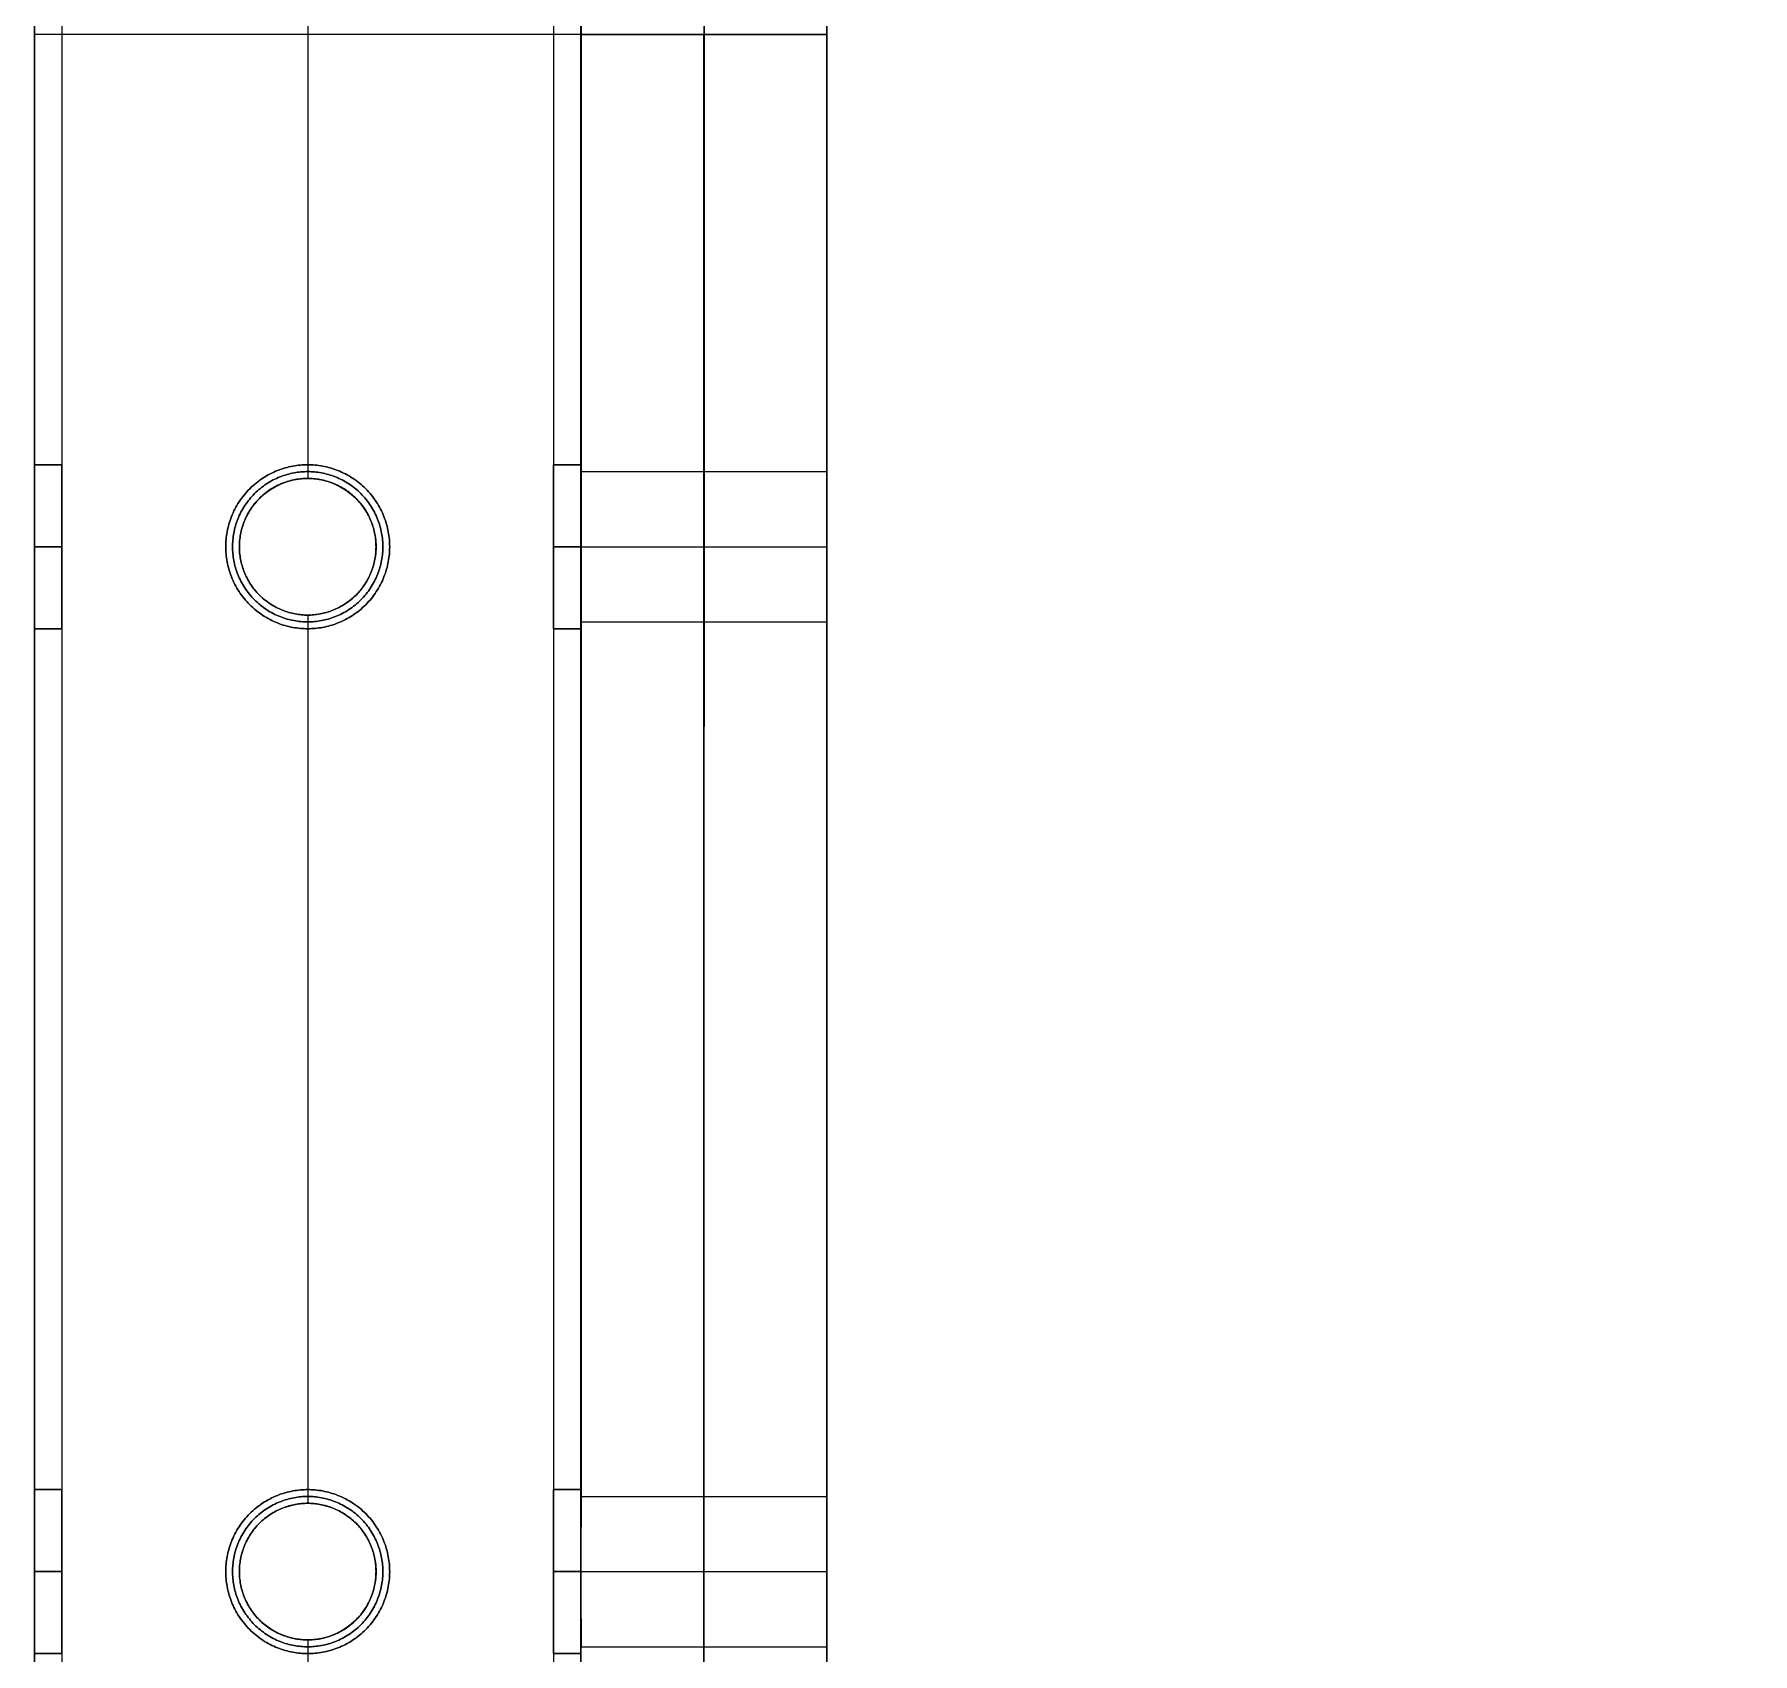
# Model space of a CAD drawing. Header units: millimetres. Extents: x -6529 to 809, y -8611 to 207.
# Drawn here: x -507 to -381.2, y -7771.5 to -7653 of the extents above; entities that cross this region are included whole.
import ezdxf

# ---------------------------------------------------------------- set-up
doc = ezdxf.new("R2010")
doc.units = ezdxf.units.MM
doc.header["$MEASUREMENT"] = 0
doc.layers.add('platen', color=7, linetype='Continuous', true_color=0x007f00)
doc.layers.add('staal', color=5, linetype='Continuous', true_color=0x0000ff)

# ---------------------------------------------------------------- blocks, each defined once
blk = doc.blocks.new('plaat base')
at = {"layer": 'platen'}
for p, q in [((58, -600), (1258, -600)), ((58, -600, 18), (1258, -600, 18)), ((845.5, -1232.5), (845.5, -1232.5, 18)), ((920.5, -1232.5), (920.5, -1232.5, 18)), ((840, -1238), (840, -1238, 18)), ((851, -1238), (851, -1238, 18)), ((915, -1238), (915, -1238, 18)), ((926, -1238), (926, -1238, 18)), ((845.5, -1243.5), (845.5, -1243.5, 18)), ((920.5, -1243.5), (920.5, -1243.5, 18))]:
    blk.add_line(p, q, dxfattribs=at)
for points in [[(0, 0), (0, -150), (0, -300)], [(0, 0, 18), (0, -150, 18), (0, -300, 18)], [(0, 0, 9), (0, -150, 9), (0, -300, 9)], [(958, 0), (808, 0), (658, 0)], [(958, 0, 18), (808, 0, 18), (658, 0, 18)], [(958, 0, 9), (808, 0, 9), (658, 0, 9)], [(0, -300), (0, -300, 9), (0, -300, 18)], [(0, -300), (29, -300), (58, -300)], [(0, -300, 18), (29, -300, 18), (58, -300, 18)], [(0, -300, 9), (29, -300, 9), (58, -300, 9)], [(29, -300), (29, -300, 9), (29, -300, 18)], [(58, -300), (58, -300, 9), (58, -300, 18)], [(58, -300), (58, -450), (58, -600)], [(58, -300, 18), (58, -450, 18), (58, -600, 18)], [(58, -300, 9), (58, -450, 9), (58, -600, 9)], [(658, -1258), (808, -1258), (958, -1258)], [(658, -1258, 18), (808, -1258, 18), (958, -1258, 18)], [(658, -1258, 9), (808, -1258, 9), (958, -1258, 9)]]:
    blk.add_open_spline(points, degree=2, dxfattribs=at)
for points in [[(845.5, -1243.5), (840, -1243.5), (840, -1238), (840, -1232.5), (845.5, -1232.5), (851, -1232.5), (851, -1238), (851, -1243.5), (845.5, -1243.5)], [(845.5, -1243.5, 18), (840, -1243.5, 18), (840, -1238, 18), (840, -1232.5, 18), (845.5, -1232.5, 18), (851, -1232.5, 18), (851, -1238, 18), (851, -1243.5, 18), (845.5, -1243.5, 18)], [(920.5, -1243.5), (915, -1243.5), (915, -1238), (915, -1232.5), (920.5, -1232.5), (926, -1232.5), (926, -1238), (926, -1243.5), (920.5, -1243.5)], [(920.5, -1243.5, 18), (915, -1243.5, 18), (915, -1238, 18), (915, -1232.5, 18), (920.5, -1232.5, 18), (926, -1232.5, 18), (926, -1238, 18), (926, -1243.5, 18), (920.5, -1243.5, 18)]]:
    blk.add_rational_spline(points, [1, 0.707106781187, 1, 0.707106781187, 1, 0.707106781187, 1, 0.707106781187, 1], degree=2, knots=[-31.415927, -31.415927, -31.415927, -23.561945, -23.561945, -15.707963, -15.707963, -7.853982, -7.853982, 0, 0, 0], dxfattribs=at)
blk = doc.blocks.new('plaat laag')
at = {"layer": 'platen'}
for p, q in [((-1.29, -390, -38), (16.71, -390.06, -38)), ((-1.31, -395.5, -43.5), (16.69, -395.56, -43.5)), ((-1.31, -395.5, -32.5), (16.69, -395.56, -32.5)), ((-1.33, -401, -38), (16.67, -401.06, -38)), ((-1.54, -465, -38), (16.46, -465.06, -38)), ((-1.56, -470.5, -43.5), (16.44, -470.56, -43.5)), ((-1.56, -470.5, -32.5), (16.44, -470.56, -32.5)), ((-1.57, -476, -38), (16.43, -476.06, -38))]:
    blk.add_line(p, q, dxfattribs=at)
for points in [[(-1.18, -358), (-0.59, -179), (0, 0)], [(7.82, -358.03), (8.41, -179.03), (9, -0.03)], [(16.82, -358.06), (17.41, -179.06), (18, -0.06)], [(-0.19, -58, 300), (-2.18, -658, 300), (-4.16, -1257.99, 300)], [(-0.19, -58, 658), (-0.69, -208, 658), (-1.18, -358, 658)], [(8.81, -58.03, 658), (8.31, -208.03, 658), (7.82, -358.03, 658)], [(17.81, -58.06, 300), (15.82, -658.06, 300), (13.84, -1258.05, 300)], [(17.81, -58.06, 658), (17.31, -208.06, 658), (16.82, -358.06, 658)], [(-1.18, -358, 600), (-1.68, -508, 600), (-2.18, -658, 600)], [(-2.18, -658, -58), (-1.68, -508, -58), (-1.18, -358, -58)], [(-1.18, -358, 658), (7.82, -358.03, 658), (16.82, -358.06, 658)], [(-1.18, -358, 658), (-1.18, -358, 629), (-1.18, -358, 600)], [(-1.18, -358, 600), (7.82, -358.03, 600), (16.82, -358.06, 600)], [(-1.18, -358, -58), (7.82, -358.03, -58), (16.82, -358.06, -58)], [(-1.18, -358, -58), (-1.18, -358, -29), (-1.18, -358)], [(-1.18, -358), (7.82, -358.03), (16.82, -358.06)], [(-1.18, -358, 629), (7.82, -358.03, 629), (16.82, -358.06, 629)], [(-1.18, -358, -29), (7.82, -358.03, -29), (16.82, -358.06, -29)], [(7.82, -358.03, 600), (7.32, -508.03, 600), (6.82, -658.03, 600)], [(6.82, -658.03, -58), (7.32, -508.03, -58), (7.82, -358.03, -58)], [(7.82, -358.03, 658), (7.82, -358.03, 629), (7.82, -358.03, 600)], [(7.82, -358.03, -58), (7.82, -358.03, -29), (7.82, -358.03)], [(16.82, -358.06, 600), (16.32, -508.06, 600), (15.82, -658.06, 600)], [(15.82, -658.06, -58), (16.32, -508.06, -58), (16.82, -358.06, -58)], [(16.82, -358.06, 658), (16.82, -358.06, 629), (16.82, -358.06, 600)], [(16.82, -358.06, -58), (16.82, -358.06, -29), (16.82, -358.06)]]:
    blk.add_open_spline(points, degree=2, dxfattribs=at)
for points in [[(-1.31, -395.5, -43.5), (-1.33, -401, -43.5), (-1.33, -401, -38), (-1.33, -401, -32.5), (-1.31, -395.5, -32.5), (-1.29, -390, -32.5), (-1.29, -390, -38), (-1.29, -390, -43.5), (-1.31, -395.5, -43.5)], [(16.69, -395.56, -43.5), (16.67, -401.06, -43.5), (16.67, -401.06, -38), (16.67, -401.06, -32.5), (16.69, -395.56, -32.5), (16.71, -390.06, -32.5), (16.71, -390.06, -38), (16.71, -390.06, -43.5), (16.69, -395.56, -43.5)], [(-1.56, -470.5, -43.5), (-1.57, -476, -43.5), (-1.57, -476, -38), (-1.57, -476, -32.5), (-1.56, -470.5, -32.5), (-1.54, -465, -32.5), (-1.54, -465, -38), (-1.54, -465, -43.5), (-1.56, -470.5, -43.5)], [(16.44, -470.56, -43.5), (16.43, -476.06, -43.5), (16.43, -476.06, -38), (16.43, -476.06, -32.5), (16.44, -470.56, -32.5), (16.46, -465.06, -32.5), (16.46, -465.06, -38), (16.46, -465.06, -43.5), (16.44, -470.56, -43.5)]]:
    blk.add_rational_spline(points, [1, 0.707106781187, 1, 0.707106781187, 1, 0.707106781187, 1, 0.707106781187, 1], degree=2, knots=[-31.415927, -31.415927, -31.415927, -23.561945, -23.561945, -15.707963, -15.707963, -7.853982, -7.853982, 0, 0, 0], dxfattribs=at)
blk = doc.blocks.new('top plaat')
at = {"layer": 'platen'}
for p, q in [((20, -350), (20, -350, 18)), ((14.5, -355.5), (14.5, -355.5, 18)), ((25.5, -355.5), (25.5, -355.5, 18)), ((20, -361), (20, -361, 18)), ((20, -425), (20, -425, 18)), ((14.5, -430.5), (14.5, -430.5, 18)), ((25.5, -430.5), (25.5, -430.5, 18)), ((20, -436), (20, -436, 18))]:
    blk.add_line(p, q, dxfattribs=at)
for points in [[(0, 0), (0, -309), (0, -618), (0, -927), (0, -1236)], [(0, 0, 18), (0, -309, 18), (0, -618, 18), (0, -927, 18), (0, -1236, 18)], [(0, 0, 9), (0, -309, 9), (0, -618, 9), (0, -927, 9), (0, -1236, 9)]]:
    blk.add_open_spline(points, degree=2, knots=[4655.052018, 4655.052018, 4655.052018, 5274.345164, 5274.345164, 5893.638309, 5893.638309, 5893.638309], dxfattribs=at)
for points, knots in [([(25.5, -355.5), (25.5, -361), (20, -361), (14.5, -361), (14.5, -355.5), (14.5, -350), (20, -350), (25.5, -350), (25.5, -355.5)], [-31.415927, -31.415927, -31.415927, -23.561945, -23.561945, -15.707963, -15.707963, -7.853982, -7.853982, 0, 0, 0]), ([(25.5, -355.5, 18), (25.5, -361, 18), (20, -361, 18), (14.5, -361, 18), (14.5, -355.5, 18), (14.5, -350, 18), (20, -350, 18), (25.5, -350, 18), (25.5, -355.5, 18)], [-31.415927, -31.415927, -31.415927, -23.561945, -23.561945, -15.707963, -15.707963, -7.853982, -7.853982, 0, 0, 0]), ([(25.5, -355.5, 9), (25.5, -350, 9), (20, -350, 9), (14.5, -350, 9), (14.5, -355.5, 9), (14.5, -361, 9), (20, -361, 9), (25.5, -361, 9), (25.5, -355.5, 9)], [0, 0, 0, 7.853982, 7.853982, 15.707963, 15.707963, 23.561945, 23.561945, 31.415927, 31.415927, 31.415927]), ([(25.5, -430.5), (25.5, -436), (20, -436), (14.5, -436), (14.5, -430.5), (14.5, -425), (20, -425), (25.5, -425), (25.5, -430.5)], [-31.415927, -31.415927, -31.415927, -23.561945, -23.561945, -15.707963, -15.707963, -7.853982, -7.853982, 0, 0, 0]), ([(25.5, -430.5, 18), (25.5, -436, 18), (20, -436, 18), (14.5, -436, 18), (14.5, -430.5, 18), (14.5, -425, 18), (20, -425, 18), (25.5, -425, 18), (25.5, -430.5, 18)], [-31.415927, -31.415927, -31.415927, -23.561945, -23.561945, -15.707963, -15.707963, -7.853982, -7.853982, 0, 0, 0]), ([(25.5, -430.5, 9), (25.5, -425, 9), (20, -425, 9), (14.5, -425, 9), (14.5, -430.5, 9), (14.5, -436, 9), (20, -436, 9), (25.5, -436, 9), (25.5, -430.5, 9)], [0, 0, 0, 7.853982, 7.853982, 15.707963, 15.707963, 23.561945, 23.561945, 31.415927, 31.415927, 31.415927])]:
    blk.add_rational_spline(points, [1, 0.707106781187, 1, 0.707106781187, 1, 0.707106781187, 1, 0.707106781187, 1], degree=2, knots=knots, dxfattribs=at)

msp = doc.modelspace()

# ---------------------------------------------------------------- linework, layer by layer
at = {"layer": 'staal'}
for p, q in [((-504.97, -7684.5, 1972), (-506.97, -7684.5, 1972)), ((-506.97, -7684.5, 20), (-504.97, -7684.5, 20)), ((-504.97, -7684.5, 696), (-506.97, -7684.5, 696)), ((-486.97, -7684.5, 38), (-486.97, -7684.5, 40)), ((-486.97, -7684.5), (-486.97, -7684.5, 2)), ((-466.97, -7684.5, 1972), (-468.97, -7684.5, 1972)), ((-468.97, -7684.5, 20), (-466.97, -7684.5, 20)), ((-466.97, -7684.5, 696), (-468.97, -7684.5, 696)), ((-486.97, -7685.5, 1990), (-486.97, -7685.5, 1992)), ((-486.97, -7685.5, 1952), (-486.97, -7685.5, 1954)), ((-486.97, -7685.5, 714), (-486.97, -7685.5, 716)), ((-486.97, -7685.5, 676), (-486.97, -7685.5, 678)), ((-504.97, -7690.5, 1966), (-506.97, -7690.5, 1966)), ((-504.97, -7690.5, 1978), (-506.97, -7690.5, 1978)), ((-506.97, -7690.5, 14), (-504.97, -7690.5, 14)), ((-506.97, -7690.5, 26), (-504.97, -7690.5, 26)), ((-504.97, -7690.5, 690), (-506.97, -7690.5, 690)), ((-504.97, -7690.5, 702), (-506.97, -7690.5, 702)), ((-492.97, -7690.5, 38), (-492.97, -7690.5, 40)), ((-492.97, -7690.5), (-492.97, -7690.5, 2)), ((-491.97, -7690.5, 1990), (-491.97, -7690.5, 1992)), ((-491.97, -7690.5, 1952), (-491.97, -7690.5, 1954)), ((-491.97, -7690.5, 714), (-491.97, -7690.5, 716)), ((-491.97, -7690.5, 676), (-491.97, -7690.5, 678)), ((-481.97, -7690.5, 1952), (-481.97, -7690.5, 1954)), ((-481.97, -7690.5, 1990), (-481.97, -7690.5, 1992)), ((-481.97, -7690.5, 676), (-481.97, -7690.5, 678)), ((-481.97, -7690.5, 714), (-481.97, -7690.5, 716)), ((-480.97, -7690.5, 38), (-480.97, -7690.5, 40)), ((-480.97, -7690.5), (-480.97, -7690.5, 2)), ((-466.97, -7690.5, 1966), (-468.97, -7690.5, 1966)), ((-466.97, -7690.5, 1978), (-468.97, -7690.5, 1978)), ((-468.97, -7690.5, 14), (-466.97, -7690.5, 14)), ((-468.97, -7690.5, 26), (-466.97, -7690.5, 26)), ((-466.97, -7690.5, 690), (-468.97, -7690.5, 690)), ((-466.97, -7690.5, 702), (-468.97, -7690.5, 702)), ((-486.97, -7695.5, 1990), (-486.97, -7695.5, 1992)), ((-486.97, -7695.5, 1952), (-486.97, -7695.5, 1954)), ((-486.97, -7695.5, 714), (-486.97, -7695.5, 716)), ((-486.97, -7695.5, 676), (-486.97, -7695.5, 678)), ((-504.97, -7696.5, 1972), (-506.97, -7696.5, 1972)), ((-506.97, -7696.5, 20), (-504.97, -7696.5, 20)), ((-504.97, -7696.5, 696), (-506.97, -7696.5, 696)), ((-486.97, -7696.5, 38), (-486.97, -7696.5, 40)), ((-486.97, -7696.5), (-486.97, -7696.5, 2)), ((-466.97, -7696.5, 1972), (-468.97, -7696.5, 1972)), ((-468.97, -7696.5, 20), (-466.97, -7696.5, 20)), ((-466.97, -7696.5, 696), (-468.97, -7696.5, 696)), ((-504.97, -7759.5, 1972), (-506.97, -7759.5, 1972)), ((-506.97, -7759.5, 20), (-504.97, -7759.5, 20)), ((-504.97, -7759.5, 696), (-506.97, -7759.5, 696)), ((-486.97, -7759.5, 38), (-486.97, -7759.5, 40)), ((-486.97, -7759.5), (-486.97, -7759.5, 2)), ((-466.97, -7759.5, 1972), (-468.97, -7759.5, 1972)), ((-468.97, -7759.5, 20), (-466.97, -7759.5, 20)), ((-466.97, -7759.5, 696), (-468.97, -7759.5, 696)), ((-486.97, -7760.5, 1990), (-486.97, -7760.5, 1992)), ((-486.97, -7760.5, 1952), (-486.97, -7760.5, 1954)), ((-486.97, -7760.5, 714), (-486.97, -7760.5, 716)), ((-486.97, -7760.5, 676), (-486.97, -7760.5, 678)), ((-504.97, -7765.5, 1966), (-506.97, -7765.5, 1966)), ((-504.97, -7765.5, 1978), (-506.97, -7765.5, 1978)), ((-506.97, -7765.5, 14), (-504.97, -7765.5, 14)), ((-506.97, -7765.5, 26), (-504.97, -7765.5, 26)), ((-504.97, -7765.5, 690), (-506.97, -7765.5, 690)), ((-504.97, -7765.5, 702), (-506.97, -7765.5, 702)), ((-492.97, -7765.5, 38), (-492.97, -7765.5, 40)), ((-492.97, -7765.5), (-492.97, -7765.5, 2)), ((-491.97, -7765.5, 1990), (-491.97, -7765.5, 1992)), ((-491.97, -7765.5, 1952), (-491.97, -7765.5, 1954)), ((-491.97, -7765.5, 714), (-491.97, -7765.5, 716)), ((-491.97, -7765.5, 676), (-491.97, -7765.5, 678)), ((-481.97, -7765.5, 1952), (-481.97, -7765.5, 1954)), ((-481.97, -7765.5, 1990), (-481.97, -7765.5, 1992)), ((-481.97, -7765.5, 676), (-481.97, -7765.5, 678)), ((-481.97, -7765.5, 714), (-481.97, -7765.5, 716)), ((-480.97, -7765.5, 38), (-480.97, -7765.5, 40)), ((-480.97, -7765.5), (-480.97, -7765.5, 2)), ((-466.97, -7765.5, 1966), (-468.97, -7765.5, 1966)), ((-466.97, -7765.5, 1978), (-468.97, -7765.5, 1978)), ((-468.97, -7765.5, 14), (-466.97, -7765.5, 14)), ((-468.97, -7765.5, 26), (-466.97, -7765.5, 26)), ((-466.97, -7765.5, 690), (-468.97, -7765.5, 690)), ((-466.97, -7765.5, 702), (-468.97, -7765.5, 702)), ((-486.97, -7770.5, 1990), (-486.97, -7770.5, 1992)), ((-486.97, -7770.5, 1952), (-486.97, -7770.5, 1954)), ((-486.97, -7770.5, 714), (-486.97, -7770.5, 716)), ((-486.97, -7770.5, 676), (-486.97, -7770.5, 678)), ((-504.97, -7771.5, 1972), (-506.97, -7771.5, 1972)), ((-506.97, -7771.5, 20), (-504.97, -7771.5, 20)), ((-504.97, -7771.5, 696), (-506.97, -7771.5, 696)), ((-486.97, -7771.5, 38), (-486.97, -7771.5, 40)), ((-486.97, -7771.5), (-486.97, -7771.5, 2)), ((-466.97, -7771.5, 1972), (-468.97, -7771.5, 1972)), ((-468.97, -7771.5, 20), (-466.97, -7771.5, 20)), ((-466.97, -7771.5, 696), (-468.97, -7771.5, 696))]:
    msp.add_line(p, q, dxfattribs=at)
for points in [[(-506.97, -7295), (809.03, -7295), (809.03, -8611), (-506.97, -8611)], [(-466.97, -7335), (769.03, -7335), (769.03, -8571), (-466.97, -8571)]]:
    msp.add_lwpolyline(points, close=True, dxfattribs=at)
for centre in [(-486.97, -7690.5, 1952), (-486.97, -7690.5, 1991), (-486.97, -7690.5, 1953), (-486.97, -7690.5, 676), (-486.97, -7690.5, 715), (-486.97, -7690.5, 677), (-486.97, -7765.5, 1952), (-486.97, -7765.5, 1991), (-486.97, -7765.5, 1953), (-486.97, -7765.5, 676), (-486.97, -7765.5, 715), (-486.97, -7765.5, 677)]:
    msp.add_circle(centre, 5, dxfattribs=at)
for points in [[(-506.97, -7295, 1952), (-506.97, -7953, 1952), (-506.97, -8611, 1952)], [(-506.97, -7295, 1992), (-506.97, -7953, 1992), (-506.97, -8611, 1992)], [(-506.97, -7295), (-506.97, -7953), (-506.97, -8611)], [(-506.97, -7295, 40), (-506.97, -7953, 40), (-506.97, -8611, 40)], [(-506.97, -7295, 676), (-506.97, -7953, 676), (-506.97, -8611, 676)], [(-506.97, -7295, 716), (-506.97, -7953, 716), (-506.97, -8611, 716)], [(-504.97, -7297, 1990), (-504.97, -7953, 1990), (-504.97, -8609, 1990)], [(-504.97, -7297, 1954), (-504.97, -7953, 1954), (-504.97, -8609, 1954)], [(-504.97, -7297, 38), (-504.97, -7953, 38), (-504.97, -8609, 38)], [(-504.97, -7297, 2), (-504.97, -7953, 2), (-504.97, -8609, 2)], [(-504.97, -7297, 714), (-504.97, -7953, 714), (-504.97, -8609, 714)], [(-504.97, -7297, 678), (-504.97, -7953, 678), (-504.97, -8609, 678)], [(-468.97, -7333, 1990), (-468.97, -7953, 1990), (-468.97, -8573, 1990)], [(-468.97, -7333, 1954), (-468.97, -7953, 1954), (-468.97, -8573, 1954)], [(-468.97, -7333, 38), (-468.97, -7953, 38), (-468.97, -8573, 38)], [(-468.97, -7333, 2), (-468.97, -7953, 2), (-468.97, -8573, 2)], [(-468.97, -7333, 714), (-468.97, -7953, 714), (-468.97, -8573, 714)], [(-468.97, -7333, 678), (-468.97, -7953, 678), (-468.97, -8573, 678)], [(-466.97, -7335, 1952), (-466.97, -7953, 1952), (-466.97, -8571, 1952)], [(-466.97, -7335, 1992), (-466.97, -7953, 1992), (-466.97, -8571, 1992)], [(-466.97, -7335), (-466.97, -7953), (-466.97, -8571)], [(-466.97, -7335, 40), (-466.97, -7953, 40), (-466.97, -8571, 40)], [(-466.97, -7335, 676), (-466.97, -7953, 676), (-466.97, -8571, 676)], [(-466.97, -7335, 716), (-466.97, -7953, 716), (-466.97, -8571, 716)], [(-506.97, -7621.5, 1972), (-506.97, -7653, 1972), (-506.97, -7684.5, 1972)], [(-506.97, -7621.5, 20), (-506.97, -7653, 20), (-506.97, -7684.5, 20)], [(-506.97, -7621.5, 696), (-506.97, -7653, 696), (-506.97, -7684.5, 696)], [(-504.97, -7621.5, 1972), (-504.97, -7653, 1972), (-504.97, -7684.5, 1972)], [(-504.97, -7621.5, 20), (-504.97, -7653, 20), (-504.97, -7684.5, 20)], [(-504.97, -7621.5, 696), (-504.97, -7653, 696), (-504.97, -7684.5, 696)], [(-486.97, -7620.5, 1992), (-486.97, -7653, 1992), (-486.97, -7685.5, 1992)], [(-486.97, -7620.5, 1990), (-486.97, -7653, 1990), (-486.97, -7685.5, 1990)], [(-486.97, -7620.5, 1954), (-486.97, -7653, 1954), (-486.97, -7685.5, 1954)], [(-486.97, -7620.5, 1952), (-486.97, -7653, 1952), (-486.97, -7685.5, 1952)], [(-486.97, -7620.5, 716), (-486.97, -7653, 716), (-486.97, -7685.5, 716)], [(-486.97, -7620.5, 714), (-486.97, -7653, 714), (-486.97, -7685.5, 714)], [(-486.97, -7620.5, 678), (-486.97, -7653, 678), (-486.97, -7685.5, 678)], [(-486.97, -7620.5, 676), (-486.97, -7653, 676), (-486.97, -7685.5, 676)], [(-486.97, -7621.5, 40), (-486.97, -7653, 40), (-486.97, -7684.5, 40)], [(-486.97, -7621.5, 38), (-486.97, -7653, 38), (-486.97, -7684.5, 38)], [(-486.97, -7621.5, 2), (-486.97, -7653, 2), (-486.97, -7684.5, 2)], [(-486.97, -7621.5), (-486.97, -7653), (-486.97, -7684.5)], [(-468.97, -7621.5, 1972), (-468.97, -7653, 1972), (-468.97, -7684.5, 1972)], [(-468.97, -7621.5, 20), (-468.97, -7653, 20), (-468.97, -7684.5, 20)], [(-468.97, -7621.5, 696), (-468.97, -7653, 696), (-468.97, -7684.5, 696)], [(-466.97, -7621.5, 1972), (-466.97, -7653, 1972), (-466.97, -7684.5, 1972)], [(-466.97, -7621.5, 20), (-466.97, -7653, 20), (-466.97, -7684.5, 20)], [(-466.97, -7621.5, 696), (-466.97, -7653, 696), (-466.97, -7684.5, 696)], [(-486.97, -7695.5, 1992), (-486.97, -7728, 1992), (-486.97, -7760.5, 1992)], [(-486.97, -7695.5, 1990), (-486.97, -7728, 1990), (-486.97, -7760.5, 1990)], [(-486.97, -7695.5, 1954), (-486.97, -7728, 1954), (-486.97, -7760.5, 1954)], [(-486.97, -7695.5, 1952), (-486.97, -7728, 1952), (-486.97, -7760.5, 1952)], [(-486.97, -7695.5, 716), (-486.97, -7728, 716), (-486.97, -7760.5, 716)], [(-486.97, -7695.5, 714), (-486.97, -7728, 714), (-486.97, -7760.5, 714)], [(-486.97, -7695.5, 678), (-486.97, -7728, 678), (-486.97, -7760.5, 678)], [(-486.97, -7695.5, 676), (-486.97, -7728, 676), (-486.97, -7760.5, 676)], [(-506.97, -7696.5, 1972), (-506.97, -7728, 1972), (-506.97, -7759.5, 1972)], [(-506.97, -7696.5, 20), (-506.97, -7728, 20), (-506.97, -7759.5, 20)], [(-506.97, -7696.5, 696), (-506.97, -7728, 696), (-506.97, -7759.5, 696)], [(-504.97, -7696.5, 1972), (-504.97, -7728, 1972), (-504.97, -7759.5, 1972)], [(-504.97, -7696.5, 20), (-504.97, -7728, 20), (-504.97, -7759.5, 20)], [(-504.97, -7696.5, 696), (-504.97, -7728, 696), (-504.97, -7759.5, 696)], [(-486.97, -7696.5, 40), (-486.97, -7728, 40), (-486.97, -7759.5, 40)], [(-486.97, -7696.5, 38), (-486.97, -7728, 38), (-486.97, -7759.5, 38)], [(-486.97, -7696.5, 2), (-486.97, -7728, 2), (-486.97, -7759.5, 2)], [(-486.97, -7696.5), (-486.97, -7728), (-486.97, -7759.5)], [(-468.97, -7696.5, 1972), (-468.97, -7728, 1972), (-468.97, -7759.5, 1972)], [(-468.97, -7696.5, 20), (-468.97, -7728, 20), (-468.97, -7759.5, 20)], [(-468.97, -7696.5, 696), (-468.97, -7728, 696), (-468.97, -7759.5, 696)], [(-466.97, -7696.5, 1972), (-466.97, -7728, 1972), (-466.97, -7759.5, 1972)], [(-466.97, -7696.5, 20), (-466.97, -7728, 20), (-466.97, -7759.5, 20)], [(-466.97, -7696.5, 696), (-466.97, -7728, 696), (-466.97, -7759.5, 696)], [(-486.97, -7770.5, 1992), (-486.97, -7803, 1992), (-486.97, -7835.5, 1992)], [(-486.97, -7770.5, 1990), (-486.97, -7803, 1990), (-486.97, -7835.5, 1990)], [(-486.97, -7770.5, 1954), (-486.97, -7803, 1954), (-486.97, -7835.5, 1954)], [(-486.97, -7770.5, 1952), (-486.97, -7803, 1952), (-486.97, -7835.5, 1952)], [(-486.97, -7770.5, 716), (-486.97, -7803, 716), (-486.97, -7835.5, 716)], [(-486.97, -7770.5, 714), (-486.97, -7803, 714), (-486.97, -7835.5, 714)], [(-486.97, -7770.5, 678), (-486.97, -7803, 678), (-486.97, -7835.5, 678)], [(-486.97, -7770.5, 676), (-486.97, -7803, 676), (-486.97, -7835.5, 676)], [(-506.97, -7771.5, 1972), (-506.97, -7803, 1972), (-506.97, -7834.5, 1972)], [(-506.97, -7771.5, 20), (-506.97, -7803, 20), (-506.97, -7834.5, 20)], [(-506.97, -7771.5, 696), (-506.97, -7803, 696), (-506.97, -7834.5, 696)], [(-504.97, -7771.5, 1972), (-504.97, -7803, 1972), (-504.97, -7834.5, 1972)], [(-504.97, -7771.5, 20), (-504.97, -7803, 20), (-504.97, -7834.5, 20)], [(-504.97, -7771.5, 696), (-504.97, -7803, 696), (-504.97, -7834.5, 696)], [(-486.97, -7771.5, 40), (-486.97, -7803, 40), (-486.97, -7834.5, 40)], [(-486.97, -7771.5, 38), (-486.97, -7803, 38), (-486.97, -7834.5, 38)], [(-486.97, -7771.5, 2), (-486.97, -7803, 2), (-486.97, -7834.5, 2)], [(-486.97, -7771.5), (-486.97, -7803), (-486.97, -7834.5)], [(-468.97, -7771.5, 1972), (-468.97, -7803, 1972), (-468.97, -7834.5, 1972)], [(-468.97, -7771.5, 20), (-468.97, -7803, 20), (-468.97, -7834.5, 20)], [(-468.97, -7771.5, 696), (-468.97, -7803, 696), (-468.97, -7834.5, 696)], [(-466.97, -7771.5, 1972), (-466.97, -7803, 1972), (-466.97, -7834.5, 1972)], [(-466.97, -7771.5, 20), (-466.97, -7803, 20), (-466.97, -7834.5, 20)], [(-466.97, -7771.5, 696), (-466.97, -7803, 696), (-466.97, -7834.5, 696)]]:
    msp.add_open_spline(points, degree=2, dxfattribs=at)
for points, knots in [([(-506.97, -7690.5, 1966), (-506.97, -7684.5, 1966), (-506.97, -7684.5, 1972), (-506.97, -7684.5, 1978), (-506.97, -7690.5, 1978), (-506.97, -7696.5, 1978), (-506.97, -7696.5, 1972), (-506.97, -7696.5, 1966), (-506.97, -7690.5, 1966)], [0, 0, 0, 7.853982, 7.853982, 15.707963, 15.707963, 23.561945, 23.561945, 31.415927, 31.415927, 31.415927]), ([(-506.97, -7690.5, 14), (-506.97, -7684.5, 14), (-506.97, -7684.5, 20), (-506.97, -7684.5, 26), (-506.97, -7690.5, 26), (-506.97, -7696.5, 26), (-506.97, -7696.5, 20), (-506.97, -7696.5, 14), (-506.97, -7690.5, 14)], [0, 0, 0, 7.853982, 7.853982, 15.707963, 15.707963, 23.561945, 23.561945, 31.415927, 31.415927, 31.415927]), ([(-506.97, -7690.5, 690), (-506.97, -7684.5, 690), (-506.97, -7684.5, 696), (-506.97, -7684.5, 702), (-506.97, -7690.5, 702), (-506.97, -7696.5, 702), (-506.97, -7696.5, 696), (-506.97, -7696.5, 690), (-506.97, -7690.5, 690)], [0, 0, 0, 7.853982, 7.853982, 15.707963, 15.707963, 23.561945, 23.561945, 31.415927, 31.415927, 31.415927]), ([(-504.97, -7690.5, 1966), (-504.97, -7696.5, 1966), (-504.97, -7696.5, 1972), (-504.97, -7696.5, 1978), (-504.97, -7690.5, 1978), (-504.97, -7684.5, 1978), (-504.97, -7684.5, 1972), (-504.97, -7684.5, 1966), (-504.97, -7690.5, 1966)], [-31.415927, -31.415927, -31.415927, -23.561945, -23.561945, -15.707963, -15.707963, -7.853982, -7.853982, 0, 0, 0]), ([(-504.97, -7690.5, 14), (-504.97, -7696.5, 14), (-504.97, -7696.5, 20), (-504.97, -7696.5, 26), (-504.97, -7690.5, 26), (-504.97, -7684.5, 26), (-504.97, -7684.5, 20), (-504.97, -7684.5, 14), (-504.97, -7690.5, 14)], [-31.415927, -31.415927, -31.415927, -23.561945, -23.561945, -15.707963, -15.707963, -7.853982, -7.853982, 0, 0, 0]), ([(-504.97, -7690.5, 690), (-504.97, -7696.5, 690), (-504.97, -7696.5, 696), (-504.97, -7696.5, 702), (-504.97, -7690.5, 702), (-504.97, -7684.5, 702), (-504.97, -7684.5, 696), (-504.97, -7684.5, 690), (-504.97, -7690.5, 690)], [-31.415927, -31.415927, -31.415927, -23.561945, -23.561945, -15.707963, -15.707963, -7.853982, -7.853982, 0, 0, 0]), ([(-480.97, -7690.5, 40), (-480.97, -7696.5, 40), (-486.97, -7696.5, 40), (-492.97, -7696.5, 40), (-492.97, -7690.5, 40), (-492.97, -7684.5, 40), (-486.97, -7684.5, 40), (-480.97, -7684.5, 40), (-480.97, -7690.5, 40)], [-31.415927, -31.415927, -31.415927, -23.561945, -23.561945, -15.707963, -15.707963, -7.853982, -7.853982, 0, 0, 0]), ([(-480.97, -7690.5, 38), (-480.97, -7684.5, 38), (-486.97, -7684.5, 38), (-492.97, -7684.5, 38), (-492.97, -7690.5, 38), (-492.97, -7696.5, 38), (-486.97, -7696.5, 38), (-480.97, -7696.5, 38), (-480.97, -7690.5, 38)], [0, 0, 0, 7.853982, 7.853982, 15.707963, 15.707963, 23.561945, 23.561945, 31.415927, 31.415927, 31.415927]), ([(-480.97, -7690.5, 2), (-480.97, -7696.5, 2), (-486.97, -7696.5, 2), (-492.97, -7696.5, 2), (-492.97, -7690.5, 2), (-492.97, -7684.5, 2), (-486.97, -7684.5, 2), (-480.97, -7684.5, 2), (-480.97, -7690.5, 2)], [-31.415927, -31.415927, -31.415927, -23.561945, -23.561945, -15.707963, -15.707963, -7.853982, -7.853982, 0, 0, 0]), ([(-480.97, -7690.5), (-480.97, -7684.5), (-486.97, -7684.5), (-492.97, -7684.5), (-492.97, -7690.5), (-492.97, -7696.5), (-486.97, -7696.5), (-480.97, -7696.5), (-480.97, -7690.5)], [0, 0, 0, 7.853982, 7.853982, 15.707963, 15.707963, 23.561945, 23.561945, 31.415927, 31.415927, 31.415927]), ([(-468.97, -7690.5, 1966), (-468.97, -7684.5, 1966), (-468.97, -7684.5, 1972), (-468.97, -7684.5, 1978), (-468.97, -7690.5, 1978), (-468.97, -7696.5, 1978), (-468.97, -7696.5, 1972), (-468.97, -7696.5, 1966), (-468.97, -7690.5, 1966)], [0, 0, 0, 7.853982, 7.853982, 15.707963, 15.707963, 23.561945, 23.561945, 31.415927, 31.415927, 31.415927]), ([(-468.97, -7690.5, 14), (-468.97, -7684.5, 14), (-468.97, -7684.5, 20), (-468.97, -7684.5, 26), (-468.97, -7690.5, 26), (-468.97, -7696.5, 26), (-468.97, -7696.5, 20), (-468.97, -7696.5, 14), (-468.97, -7690.5, 14)], [0, 0, 0, 7.853982, 7.853982, 15.707963, 15.707963, 23.561945, 23.561945, 31.415927, 31.415927, 31.415927]), ([(-468.97, -7690.5, 690), (-468.97, -7684.5, 690), (-468.97, -7684.5, 696), (-468.97, -7684.5, 702), (-468.97, -7690.5, 702), (-468.97, -7696.5, 702), (-468.97, -7696.5, 696), (-468.97, -7696.5, 690), (-468.97, -7690.5, 690)], [0, 0, 0, 7.853982, 7.853982, 15.707963, 15.707963, 23.561945, 23.561945, 31.415927, 31.415927, 31.415927]), ([(-466.97, -7690.5, 1966), (-466.97, -7696.5, 1966), (-466.97, -7696.5, 1972), (-466.97, -7696.5, 1978), (-466.97, -7690.5, 1978), (-466.97, -7684.5, 1978), (-466.97, -7684.5, 1972), (-466.97, -7684.5, 1966), (-466.97, -7690.5, 1966)], [-31.415927, -31.415927, -31.415927, -23.561945, -23.561945, -15.707963, -15.707963, -7.853982, -7.853982, 0, 0, 0]), ([(-466.97, -7690.5, 14), (-466.97, -7696.5, 14), (-466.97, -7696.5, 20), (-466.97, -7696.5, 26), (-466.97, -7690.5, 26), (-466.97, -7684.5, 26), (-466.97, -7684.5, 20), (-466.97, -7684.5, 14), (-466.97, -7690.5, 14)], [-31.415927, -31.415927, -31.415927, -23.561945, -23.561945, -15.707963, -15.707963, -7.853982, -7.853982, 0, 0, 0]), ([(-466.97, -7690.5, 690), (-466.97, -7696.5, 690), (-466.97, -7696.5, 696), (-466.97, -7696.5, 702), (-466.97, -7690.5, 702), (-466.97, -7684.5, 702), (-466.97, -7684.5, 696), (-466.97, -7684.5, 690), (-466.97, -7690.5, 690)], [-31.415927, -31.415927, -31.415927, -23.561945, -23.561945, -15.707963, -15.707963, -7.853982, -7.853982, 0, 0, 0]), ([(-481.97, -7690.5, 1992), (-481.97, -7695.5, 1992), (-486.97, -7695.5, 1992), (-491.97, -7695.5, 1992), (-491.97, -7690.5, 1992), (-491.97, -7685.5, 1992), (-486.97, -7685.5, 1992), (-481.97, -7685.5, 1992), (-481.97, -7690.5, 1992)], [-31.415927, -31.415927, -31.415927, -23.561945, -23.561945, -15.707963, -15.707963, -7.853982, -7.853982, 0, 0, 0]), ([(-481.97, -7690.5, 1990), (-481.97, -7685.5, 1990), (-486.97, -7685.5, 1990), (-491.97, -7685.5, 1990), (-491.97, -7690.5, 1990), (-491.97, -7695.5, 1990), (-486.97, -7695.5, 1990), (-481.97, -7695.5, 1990), (-481.97, -7690.5, 1990)], [0, 0, 0, 7.853982, 7.853982, 15.707963, 15.707963, 23.561945, 23.561945, 31.415927, 31.415927, 31.415927]), ([(-481.97, -7690.5, 1954), (-481.97, -7695.5, 1954), (-486.97, -7695.5, 1954), (-491.97, -7695.5, 1954), (-491.97, -7690.5, 1954), (-491.97, -7685.5, 1954), (-486.97, -7685.5, 1954), (-481.97, -7685.5, 1954), (-481.97, -7690.5, 1954)], [-31.415927, -31.415927, -31.415927, -23.561945, -23.561945, -15.707963, -15.707963, -7.853982, -7.853982, 0, 0, 0]), ([(-481.97, -7690.5, 716), (-481.97, -7695.5, 716), (-486.97, -7695.5, 716), (-491.97, -7695.5, 716), (-491.97, -7690.5, 716), (-491.97, -7685.5, 716), (-486.97, -7685.5, 716), (-481.97, -7685.5, 716), (-481.97, -7690.5, 716)], [-31.415927, -31.415927, -31.415927, -23.561945, -23.561945, -15.707963, -15.707963, -7.853982, -7.853982, 0, 0, 0]), ([(-481.97, -7690.5, 714), (-481.97, -7685.5, 714), (-486.97, -7685.5, 714), (-491.97, -7685.5, 714), (-491.97, -7690.5, 714), (-491.97, -7695.5, 714), (-486.97, -7695.5, 714), (-481.97, -7695.5, 714), (-481.97, -7690.5, 714)], [0, 0, 0, 7.853982, 7.853982, 15.707963, 15.707963, 23.561945, 23.561945, 31.415927, 31.415927, 31.415927]), ([(-481.97, -7690.5, 678), (-481.97, -7695.5, 678), (-486.97, -7695.5, 678), (-491.97, -7695.5, 678), (-491.97, -7690.5, 678), (-491.97, -7685.5, 678), (-486.97, -7685.5, 678), (-481.97, -7685.5, 678), (-481.97, -7690.5, 678)], [-31.415927, -31.415927, -31.415927, -23.561945, -23.561945, -15.707963, -15.707963, -7.853982, -7.853982, 0, 0, 0]), ([(-506.97, -7765.5, 1966), (-506.97, -7759.5, 1966), (-506.97, -7759.5, 1972), (-506.97, -7759.5, 1978), (-506.97, -7765.5, 1978), (-506.97, -7771.5, 1978), (-506.97, -7771.5, 1972), (-506.97, -7771.5, 1966), (-506.97, -7765.5, 1966)], [0, 0, 0, 7.853982, 7.853982, 15.707963, 15.707963, 23.561945, 23.561945, 31.415927, 31.415927, 31.415927]), ([(-506.97, -7765.5, 14), (-506.97, -7759.5, 14), (-506.97, -7759.5, 20), (-506.97, -7759.5, 26), (-506.97, -7765.5, 26), (-506.97, -7771.5, 26), (-506.97, -7771.5, 20), (-506.97, -7771.5, 14), (-506.97, -7765.5, 14)], [0, 0, 0, 7.853982, 7.853982, 15.707963, 15.707963, 23.561945, 23.561945, 31.415927, 31.415927, 31.415927]), ([(-506.97, -7765.5, 690), (-506.97, -7759.5, 690), (-506.97, -7759.5, 696), (-506.97, -7759.5, 702), (-506.97, -7765.5, 702), (-506.97, -7771.5, 702), (-506.97, -7771.5, 696), (-506.97, -7771.5, 690), (-506.97, -7765.5, 690)], [0, 0, 0, 7.853982, 7.853982, 15.707963, 15.707963, 23.561945, 23.561945, 31.415927, 31.415927, 31.415927]), ([(-504.97, -7765.5, 1966), (-504.97, -7771.5, 1966), (-504.97, -7771.5, 1972), (-504.97, -7771.5, 1978), (-504.97, -7765.5, 1978), (-504.97, -7759.5, 1978), (-504.97, -7759.5, 1972), (-504.97, -7759.5, 1966), (-504.97, -7765.5, 1966)], [-31.415927, -31.415927, -31.415927, -23.561945, -23.561945, -15.707963, -15.707963, -7.853982, -7.853982, 0, 0, 0]), ([(-504.97, -7765.5, 14), (-504.97, -7771.5, 14), (-504.97, -7771.5, 20), (-504.97, -7771.5, 26), (-504.97, -7765.5, 26), (-504.97, -7759.5, 26), (-504.97, -7759.5, 20), (-504.97, -7759.5, 14), (-504.97, -7765.5, 14)], [-31.415927, -31.415927, -31.415927, -23.561945, -23.561945, -15.707963, -15.707963, -7.853982, -7.853982, 0, 0, 0]), ([(-504.97, -7765.5, 690), (-504.97, -7771.5, 690), (-504.97, -7771.5, 696), (-504.97, -7771.5, 702), (-504.97, -7765.5, 702), (-504.97, -7759.5, 702), (-504.97, -7759.5, 696), (-504.97, -7759.5, 690), (-504.97, -7765.5, 690)], [-31.415927, -31.415927, -31.415927, -23.561945, -23.561945, -15.707963, -15.707963, -7.853982, -7.853982, 0, 0, 0]), ([(-480.97, -7765.5, 40), (-480.97, -7771.5, 40), (-486.97, -7771.5, 40), (-492.97, -7771.5, 40), (-492.97, -7765.5, 40), (-492.97, -7759.5, 40), (-486.97, -7759.5, 40), (-480.97, -7759.5, 40), (-480.97, -7765.5, 40)], [-31.415927, -31.415927, -31.415927, -23.561945, -23.561945, -15.707963, -15.707963, -7.853982, -7.853982, 0, 0, 0]), ([(-480.97, -7765.5, 38), (-480.97, -7759.5, 38), (-486.97, -7759.5, 38), (-492.97, -7759.5, 38), (-492.97, -7765.5, 38), (-492.97, -7771.5, 38), (-486.97, -7771.5, 38), (-480.97, -7771.5, 38), (-480.97, -7765.5, 38)], [0, 0, 0, 7.853982, 7.853982, 15.707963, 15.707963, 23.561945, 23.561945, 31.415927, 31.415927, 31.415927]), ([(-480.97, -7765.5, 2), (-480.97, -7771.5, 2), (-486.97, -7771.5, 2), (-492.97, -7771.5, 2), (-492.97, -7765.5, 2), (-492.97, -7759.5, 2), (-486.97, -7759.5, 2), (-480.97, -7759.5, 2), (-480.97, -7765.5, 2)], [-31.415927, -31.415927, -31.415927, -23.561945, -23.561945, -15.707963, -15.707963, -7.853982, -7.853982, 0, 0, 0]), ([(-480.97, -7765.5), (-480.97, -7759.5), (-486.97, -7759.5), (-492.97, -7759.5), (-492.97, -7765.5), (-492.97, -7771.5), (-486.97, -7771.5), (-480.97, -7771.5), (-480.97, -7765.5)], [0, 0, 0, 7.853982, 7.853982, 15.707963, 15.707963, 23.561945, 23.561945, 31.415927, 31.415927, 31.415927]), ([(-468.97, -7765.5, 1966), (-468.97, -7759.5, 1966), (-468.97, -7759.5, 1972), (-468.97, -7759.5, 1978), (-468.97, -7765.5, 1978), (-468.97, -7771.5, 1978), (-468.97, -7771.5, 1972), (-468.97, -7771.5, 1966), (-468.97, -7765.5, 1966)], [0, 0, 0, 7.853982, 7.853982, 15.707963, 15.707963, 23.561945, 23.561945, 31.415927, 31.415927, 31.415927]), ([(-468.97, -7765.5, 14), (-468.97, -7759.5, 14), (-468.97, -7759.5, 20), (-468.97, -7759.5, 26), (-468.97, -7765.5, 26), (-468.97, -7771.5, 26), (-468.97, -7771.5, 20), (-468.97, -7771.5, 14), (-468.97, -7765.5, 14)], [0, 0, 0, 7.853982, 7.853982, 15.707963, 15.707963, 23.561945, 23.561945, 31.415927, 31.415927, 31.415927]), ([(-468.97, -7765.5, 690), (-468.97, -7759.5, 690), (-468.97, -7759.5, 696), (-468.97, -7759.5, 702), (-468.97, -7765.5, 702), (-468.97, -7771.5, 702), (-468.97, -7771.5, 696), (-468.97, -7771.5, 690), (-468.97, -7765.5, 690)], [0, 0, 0, 7.853982, 7.853982, 15.707963, 15.707963, 23.561945, 23.561945, 31.415927, 31.415927, 31.415927]), ([(-466.97, -7765.5, 1966), (-466.97, -7771.5, 1966), (-466.97, -7771.5, 1972), (-466.97, -7771.5, 1978), (-466.97, -7765.5, 1978), (-466.97, -7759.5, 1978), (-466.97, -7759.5, 1972), (-466.97, -7759.5, 1966), (-466.97, -7765.5, 1966)], [-31.415927, -31.415927, -31.415927, -23.561945, -23.561945, -15.707963, -15.707963, -7.853982, -7.853982, 0, 0, 0]), ([(-466.97, -7765.5, 14), (-466.97, -7771.5, 14), (-466.97, -7771.5, 20), (-466.97, -7771.5, 26), (-466.97, -7765.5, 26), (-466.97, -7759.5, 26), (-466.97, -7759.5, 20), (-466.97, -7759.5, 14), (-466.97, -7765.5, 14)], [-31.415927, -31.415927, -31.415927, -23.561945, -23.561945, -15.707963, -15.707963, -7.853982, -7.853982, 0, 0, 0]), ([(-466.97, -7765.5, 690), (-466.97, -7771.5, 690), (-466.97, -7771.5, 696), (-466.97, -7771.5, 702), (-466.97, -7765.5, 702), (-466.97, -7759.5, 702), (-466.97, -7759.5, 696), (-466.97, -7759.5, 690), (-466.97, -7765.5, 690)], [-31.415927, -31.415927, -31.415927, -23.561945, -23.561945, -15.707963, -15.707963, -7.853982, -7.853982, 0, 0, 0]), ([(-481.97, -7765.5, 1992), (-481.97, -7770.5, 1992), (-486.97, -7770.5, 1992), (-491.97, -7770.5, 1992), (-491.97, -7765.5, 1992), (-491.97, -7760.5, 1992), (-486.97, -7760.5, 1992), (-481.97, -7760.5, 1992), (-481.97, -7765.5, 1992)], [-31.415927, -31.415927, -31.415927, -23.561945, -23.561945, -15.707963, -15.707963, -7.853982, -7.853982, 0, 0, 0]), ([(-481.97, -7765.5, 1990), (-481.97, -7760.5, 1990), (-486.97, -7760.5, 1990), (-491.97, -7760.5, 1990), (-491.97, -7765.5, 1990), (-491.97, -7770.5, 1990), (-486.97, -7770.5, 1990), (-481.97, -7770.5, 1990), (-481.97, -7765.5, 1990)], [0, 0, 0, 7.853982, 7.853982, 15.707963, 15.707963, 23.561945, 23.561945, 31.415927, 31.415927, 31.415927]), ([(-481.97, -7765.5, 1954), (-481.97, -7770.5, 1954), (-486.97, -7770.5, 1954), (-491.97, -7770.5, 1954), (-491.97, -7765.5, 1954), (-491.97, -7760.5, 1954), (-486.97, -7760.5, 1954), (-481.97, -7760.5, 1954), (-481.97, -7765.5, 1954)], [-31.415927, -31.415927, -31.415927, -23.561945, -23.561945, -15.707963, -15.707963, -7.853982, -7.853982, 0, 0, 0]), ([(-481.97, -7765.5, 716), (-481.97, -7770.5, 716), (-486.97, -7770.5, 716), (-491.97, -7770.5, 716), (-491.97, -7765.5, 716), (-491.97, -7760.5, 716), (-486.97, -7760.5, 716), (-481.97, -7760.5, 716), (-481.97, -7765.5, 716)], [-31.415927, -31.415927, -31.415927, -23.561945, -23.561945, -15.707963, -15.707963, -7.853982, -7.853982, 0, 0, 0]), ([(-481.97, -7765.5, 714), (-481.97, -7760.5, 714), (-486.97, -7760.5, 714), (-491.97, -7760.5, 714), (-491.97, -7765.5, 714), (-491.97, -7770.5, 714), (-486.97, -7770.5, 714), (-481.97, -7770.5, 714), (-481.97, -7765.5, 714)], [0, 0, 0, 7.853982, 7.853982, 15.707963, 15.707963, 23.561945, 23.561945, 31.415927, 31.415927, 31.415927]), ([(-481.97, -7765.5, 678), (-481.97, -7770.5, 678), (-486.97, -7770.5, 678), (-491.97, -7770.5, 678), (-491.97, -7765.5, 678), (-491.97, -7760.5, 678), (-486.97, -7760.5, 678), (-481.97, -7760.5, 678), (-481.97, -7765.5, 678)], [-31.415927, -31.415927, -31.415927, -23.561945, -23.561945, -15.707963, -15.707963, -7.853982, -7.853982, 0, 0, 0])]:
    msp.add_rational_spline(points, [1, 0.707106781187, 1, 0.707106781187, 1, 0.707106781187, 1, 0.707106781187, 1], degree=2, knots=knots, dxfattribs=at)

# ---------------------------------------------------------------- block references
at = {"layer": 'platen'}
for name, p in [('top plaat', (-506.97, -7335, 1992)), ('plaat base', (-506.97, -7353, 40))]:
    msp.add_blockref(name, p, dxfattribs=at)
at = {"layer": 'platen', "rotation": 0.1894193054011234}
msp.add_blockref('plaat laag', (-466.97, -7295, 58), dxfattribs=at)
at = {"layer": 'platen', "extrusion": (1, -4.20193e-15, 0)}
msp.add_blockref('plaat base', (-8611, 1934, -466.97), dxfattribs=at)

doc.saveas('drawing.dxf')
